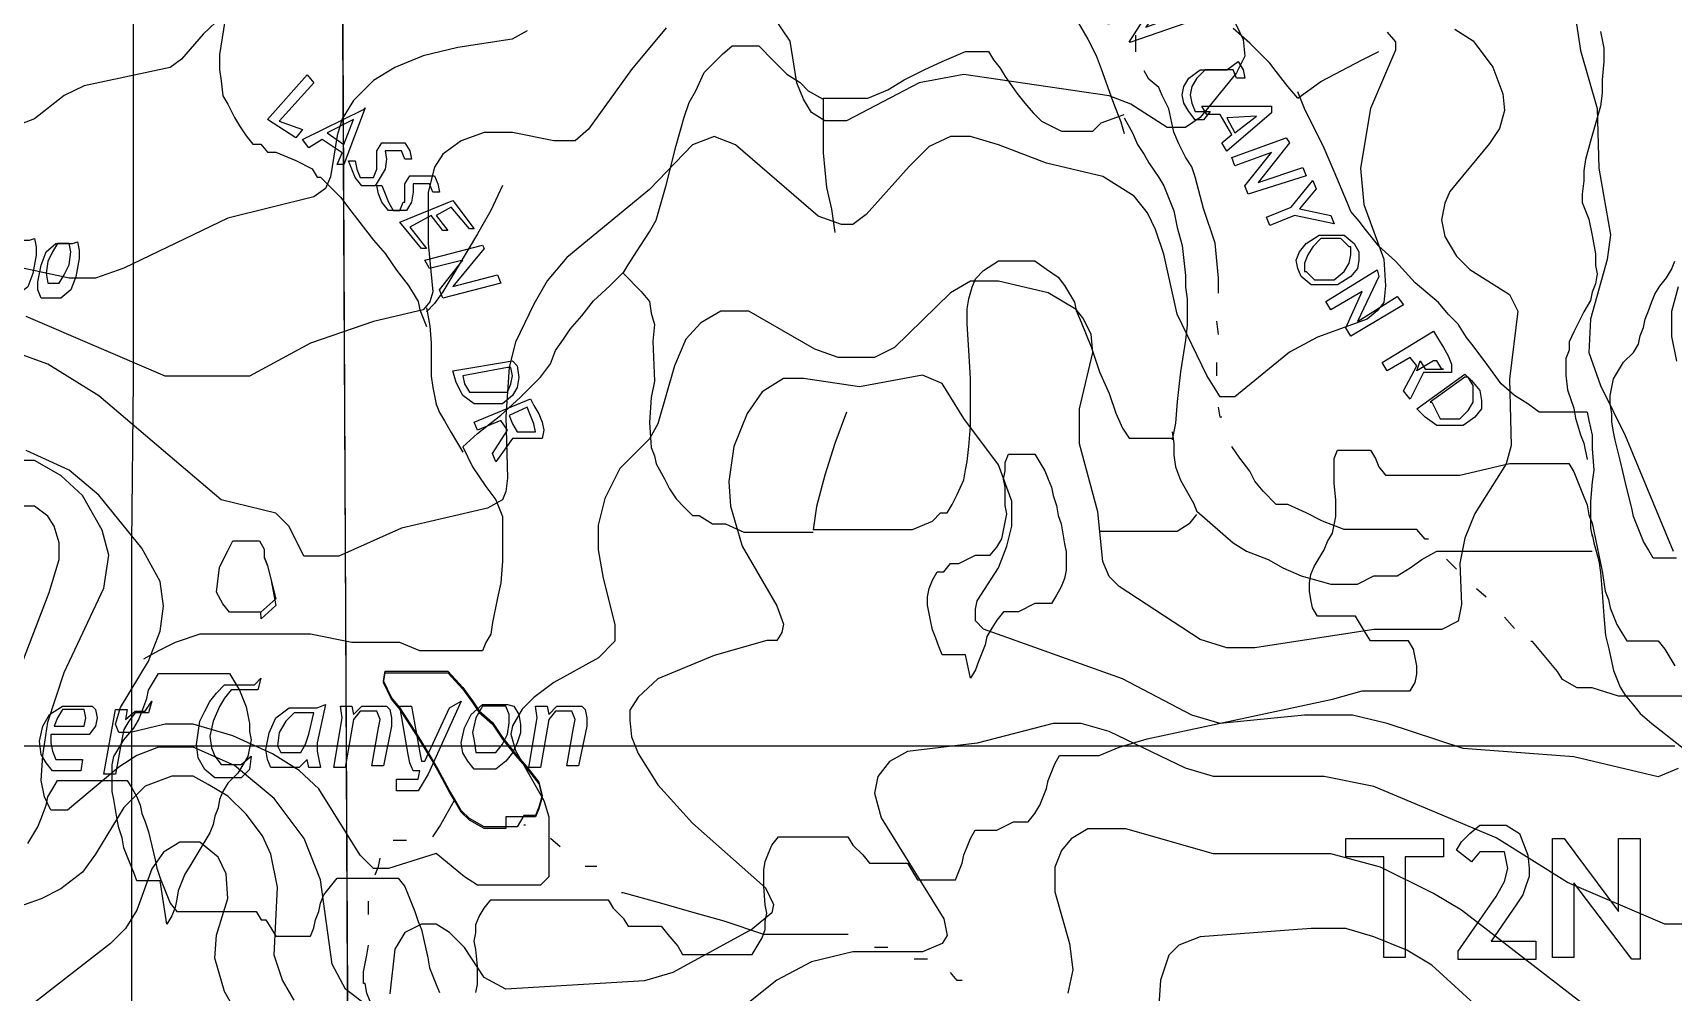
# Model space of a CAD drawing. Extents: x -0.82 to 6.83, y -0.63 to 7.9.
# Drawn here: x 0.778 to 1.301, y 5.651 to 5.957 of the extents above; entities that cross this region are included whole.
import ezdxf

# ---------------------------------------------------------------- set-up
doc = ezdxf.new("R2010")
doc.units = 0
for name, color, linetype in [('Elevations', 7, 'CONTINUOUS'), ('Grid', 7, 'CONTINUOUS'), ('Labels', 7, 'CONTINUOUS'), ('roads', 7, 'CONTINUOUS'), ('topo', 7, 'CONTINUOUS'), ('topo_grid', 7, 'CONTINUOUS'), ('water', 7, 'CONTINUOUS'), ('white', 7, 'CONTINUOUS')]:
    doc.layers.add(name, color=color, linetype=linetype)

msp = doc.modelspace()

# ---------------------------------------------------------------- linework, layer by layer
at = {"layer": 'Elevations', "color": 1}
for points in [[(0.778063, 5.891156), (0.77859, 5.88851), (0.77859, 5.885864), (0.777537, 5.880043), (0.775954, 5.87581), (0.772791, 5.873164), (0.769627, 5.873164), (0.767518, 5.873164), (0.766465, 5.873164), (0.76541, 5.87581), (0.76541, 5.878456), (0.766465, 5.883747), (0.768045, 5.887981), (0.771209, 5.890626), (0.774372, 5.890626), (0.776481, 5.890626)], [(0.791772, 5.890097), (0.792298, 5.887451), (0.792298, 5.884806), (0.791243, 5.878985), (0.789661, 5.874751), (0.786498, 5.872106), (0.783335, 5.872106), (0.781226, 5.872106), (0.78017, 5.872106), (0.779117, 5.874751), (0.779117, 5.877397), (0.78017, 5.882689), (0.781752, 5.886922), (0.784915, 5.889568), (0.788079, 5.889568), (0.790188, 5.889568)], [(0.782281, 5.876921), (0.783863, 5.876921), (0.785972, 5.876921), (0.787554, 5.879567), (0.789136, 5.882742), (0.789663, 5.886975), (0.789136, 5.889621), (0.787554, 5.889621), (0.785446, 5.889621), (0.783863, 5.886975), (0.782281, 5.8838), (0.781755, 5.880096)]]:
    msp.add_lwpolyline(points, close=True, dxfattribs=at)
at = {"layer": 'Grid', "color": 1}
msp.add_lwpolyline([(0.04834, 5.582731), (0.047285, 5.790984), (0.046758, 5.998709), (0.046231, 6.20646), (0.045704, 6.414713), (0.252915, 6.414713), (0.460654, 6.414713), (0.667866, 6.414713), (0.875078, 6.414713), (0.875604, 6.207518), (0.876131, 6.000825), (0.877187, 5.79363), (0.87824, 5.586938), (0.670501, 5.586938), (0.463289, 5.586938), (0.25555, 5.586938)], close=True, dxfattribs=at)
msp.add_lwpolyline([(1.712365, 5.571645), (1.503571, 5.575349), (1.295305, 5.578524), (1.086511, 5.582228), (0.878245, 5.585932), (0.877192, 5.792625), (0.876136, 5.99982), (0.87561, 6.206513), (0.875083, 6.413708), (1.082822, 6.411062), (1.290561, 6.408416), (1.4983, 6.40577), (1.706039, 6.403124)], dxfattribs=at)
at = {"layer": 'Labels', "color": 6}
for points in [[(1.133435, 5.974473), (1.126054, 5.964419), (1.139235, 5.969181), (1.139762, 5.969181), (1.13238, 5.958598), (1.145561, 5.96336), (1.14767, 5.960715), (1.127635, 5.953835), (1.127109, 5.953835), (1.133963, 5.964419), (1.120782, 5.959656), (1.120255, 5.959656), (1.131328, 5.975531)], [(1.161907, 5.947591), (1.163487, 5.944945), (1.164016, 5.9423), (1.161907, 5.9423), (1.161378, 5.9423), (1.160325, 5.944945), (1.15769, 5.944945), (1.154525, 5.944945), (1.151362, 5.944945), (1.148727, 5.9423), (1.147144, 5.939654), (1.146618, 5.937008), (1.147144, 5.934362), (1.148197, 5.931716), (1.150306, 5.931716), (1.152944, 5.931716), (1.150833, 5.92907), (1.148197, 5.92907), (1.146089, 5.931716), (1.144509, 5.934362), (1.143983, 5.937008), (1.144509, 5.939654), (1.146089, 5.9423), (1.14978, 5.944945), (1.153998, 5.944945), (1.158216, 5.944945)], [(0.86348, 5.925975), (0.861371, 5.923329), (0.852408, 5.92915), (0.865061, 5.943437), (0.86717, 5.940791), (0.856098, 5.928621)], [(0.883515, 5.932828), (0.876661, 5.914836), (0.874552, 5.914836), (0.876134, 5.91854), (0.869807, 5.922773), (0.865589, 5.920128), (0.86348, 5.922773), (0.882988, 5.932298)], [(1.172452, 5.93124), (1.158216, 5.919069), (1.156634, 5.921715), (1.159798, 5.924361), (1.156107, 5.930711), (1.151889, 5.930711), (1.150306, 5.933357), (1.172452, 5.933357)], [(0.871388, 5.924916), (0.876661, 5.921212), (0.879824, 5.92915)], [(1.158216, 5.929653), (1.160851, 5.92489), (1.167705, 5.930182)], [(0.896169, 5.921741), (0.897751, 5.919096), (0.898278, 5.91645), (0.896169, 5.91645), (0.896169, 5.91645), (0.895113, 5.919096), (0.893004, 5.919096), (0.890896, 5.919096), (0.890369, 5.919096), (0.889843, 5.919096), (0.889843, 5.919096), (0.890369, 5.91645), (0.889843, 5.913275), (0.88826, 5.910629), (0.886678, 5.907983), (0.88457, 5.907983), (0.882461, 5.907983), (0.880352, 5.910629), (0.879296, 5.913275), (0.878243, 5.915921), (0.880352, 5.915921), (0.880879, 5.913275), (0.881932, 5.910629), (0.88404, 5.910629), (0.886149, 5.910629), (0.887205, 5.913275), (0.887205, 5.915921), (0.887205, 5.919096), (0.888787, 5.921741), (0.890369, 5.921741), (0.892478, 5.921741), (0.894587, 5.921741)], [(1.178251, 5.921741), (1.168234, 5.909041), (1.182469, 5.913804), (1.183525, 5.911158), (1.16507, 5.905337), (1.164017, 5.907983), (1.172453, 5.918566), (1.160853, 5.914333), (1.1598, 5.916979), (1.177199, 5.923329)], [(0.905659, 5.911211), (0.906715, 5.908565), (0.907241, 5.905919), (0.905132, 5.905919), (0.905132, 5.905919), (0.904079, 5.908565), (0.901971, 5.908565), (0.899859, 5.908565), (0.899333, 5.908565), (0.898806, 5.908565), (0.898806, 5.908565), (0.898806, 5.905919), (0.89828, 5.902744), (0.8967, 5.900099), (0.894591, 5.900099), (0.892483, 5.900099), (0.890901, 5.900099), (0.888792, 5.902744), (0.887736, 5.90539), (0.88721, 5.908036), (0.888792, 5.908036), (0.889845, 5.90539), (0.890901, 5.902744), (0.892483, 5.900099), (0.894591, 5.900099), (0.895644, 5.902744), (0.896171, 5.902744), (0.896171, 5.90539), (0.896171, 5.908565), (0.897753, 5.911211), (0.899862, 5.911211), (0.901971, 5.911211), (0.904079, 5.911211)], [(1.191432, 5.898538), (1.192488, 5.895892), (1.179834, 5.898538), (1.171925, 5.895363), (1.170872, 5.898008), (1.17878, 5.901183), (1.185635, 5.90965), (1.186688, 5.907004), (1.181416, 5.900654)], [(0.911459, 5.9033), (0.918313, 5.894304), (0.916731, 5.894304), (0.910932, 5.901183), (0.906187, 5.898538), (0.909877, 5.893775), (0.908294, 5.893775), (0.904604, 5.898538), (0.89775, 5.894833), (0.903021, 5.887954), (0.901439, 5.887954), (0.894585, 5.896421)], [(1.198814, 5.889595), (1.200396, 5.886949), (1.200396, 5.884303), (1.199867, 5.881657), (1.197758, 5.879011), (1.193539, 5.876365), (1.189322, 5.876365), (1.185104, 5.876365), (1.18194, 5.879011), (1.180887, 5.881657), (1.180361, 5.884303), (1.181414, 5.886949), (1.183523, 5.889595), (1.187741, 5.89224), (1.191959, 5.89224), (1.195649, 5.89224)], [(1.183524, 5.880625), (1.186159, 5.877979), (1.189322, 5.877979), (1.192486, 5.877979), (1.195649, 5.880625), (1.197232, 5.883271), (1.197758, 5.885917), (1.197758, 5.888563), (1.197232, 5.888563), (1.194596, 5.891209), (1.191432, 5.891209), (1.188269, 5.891209), (1.185634, 5.888563), (1.184051, 5.885917), (1.182996, 5.883271), (1.182996, 5.880625)], [(0.921477, 5.888007), (0.911459, 5.875836), (0.925695, 5.87954), (0.926748, 5.876895), (0.908294, 5.872132), (0.907241, 5.874778), (0.914622, 5.884303), (0.904078, 5.881657), (0.902496, 5.884303), (0.920949, 5.889065)], [(1.206727, 5.879038), (1.199868, 5.86475), (1.212527, 5.872688), (1.214636, 5.870042), (1.197759, 5.859988), (1.196176, 5.862634), (1.201453, 5.874275), (1.19143, 5.868454), (1.189848, 5.8711), (1.206197, 5.881154)], [(1.227289, 5.856363), (1.228871, 5.853717), (1.229927, 5.851071), (1.229927, 5.848425), (1.228871, 5.848425), (1.226763, 5.848425), (1.224654, 5.848425), (1.222545, 5.848425), (1.220963, 5.848425), (1.216744, 5.839959), (1.214635, 5.842605), (1.218853, 5.850542), (1.216742, 5.853188), (1.209361, 5.848955), (1.207779, 5.8516), (1.224124, 5.861655), (1.225706, 5.859009)], [(0.932022, 5.850569), (0.932549, 5.846864), (0.932022, 5.843689), (0.93044, 5.841044), (0.927276, 5.838398), (0.922531, 5.838398), (0.918313, 5.838398), (0.914622, 5.841044), (0.912513, 5.845277), (0.911457, 5.848981), (0.930439, 5.852156)], [(0.919368, 5.842128), (0.923058, 5.842128), (0.926749, 5.842128), (0.928858, 5.842128), (0.929913, 5.844774), (0.93044, 5.84742), (0.929913, 5.850066), (0.928858, 5.850066), (0.914622, 5.84742), (0.915151, 5.844774), (0.91673, 5.842128)], [(1.219908, 5.852156), (1.22149, 5.84951), (1.223072, 5.84951), (1.224655, 5.84951), (1.226237, 5.84951), (1.22729, 5.84951), (1.22729, 5.84951), (1.226763, 5.84951), (1.225181, 5.852156), (1.224125, 5.852156), (1.218853, 5.848981)], [(1.236253, 5.845833), (1.238888, 5.842658), (1.239415, 5.839483), (1.239415, 5.836837), (1.237306, 5.834191), (1.233615, 5.831545), (1.229397, 5.831545), (1.225179, 5.831545), (1.221488, 5.834191), (1.218853, 5.836837), (1.234142, 5.847949)], [(1.226235, 5.833688), (1.229398, 5.833688), (1.232562, 5.833688), (1.235197, 5.836334), (1.236779, 5.83898), (1.236779, 5.841626), (1.236779, 5.844271), (1.235197, 5.846917), (1.234144, 5.846917), (1.223071, 5.83898), (1.223598, 5.83898)], [(0.937294, 5.837921), (0.938876, 5.835276), (0.939929, 5.83263), (0.940456, 5.829984), (0.939929, 5.827338), (0.93835, 5.827338), (0.936241, 5.827338), (0.93413, 5.827338), (0.932021, 5.827338), (0.930439, 5.827338), (0.925166, 5.81993), (0.924113, 5.822576), (0.928858, 5.829984), (0.926749, 5.833159), (0.919368, 5.829984), (0.918312, 5.83263), (0.93624, 5.840038)], [(0.929385, 5.834746), (0.930441, 5.832101), (0.932023, 5.829455), (0.933602, 5.829455), (0.935185, 5.829455), (0.936767, 5.829455), (0.937293, 5.829455), (0.93782, 5.829455), (0.937293, 5.832101), (0.936238, 5.834746), (0.935185, 5.837392)], [(0.850299, 5.750926), (0.849243, 5.747222), (0.847135, 5.747222), (0.844499, 5.747222), (0.842391, 5.747222), (0.840809, 5.747222), (0.8387, 5.744576), (0.837118, 5.741931), (0.835009, 5.737168), (0.833953, 5.732406), (0.83448, 5.728701), (0.835535, 5.726056), (0.837644, 5.72341), (0.840808, 5.72341), (0.843971, 5.72341), (0.847135, 5.726056), (0.846608, 5.721822), (0.843971, 5.719176), (0.839226, 5.719176), (0.835535, 5.719176), (0.832371, 5.721822), (0.830263, 5.725526), (0.829736, 5.72976), (0.830792, 5.737168), (0.832374, 5.740343), (0.833956, 5.743518), (0.836065, 5.746164), (0.8387, 5.74881), (0.841864, 5.74881), (0.845027, 5.74881), (0.848191, 5.74881)], [(0.8155, 5.743545), (0.814447, 5.73984), (0.811812, 5.73984), (0.81023, 5.73984), (0.808121, 5.737195), (0.806539, 5.734549), (0.806012, 5.731903), (0.803903, 5.720261), (0.800211, 5.720261), (0.803901, 5.740899), (0.807592, 5.740899), (0.807065, 5.737724), (0.810229, 5.74037), (0.813392, 5.74037)], [(0.914095, 5.743545), (0.90355, 5.720261), (0.90197, 5.717615), (0.900388, 5.71497), (0.897224, 5.71497), (0.893534, 5.71497), (0.893534, 5.718674), (0.896697, 5.718674), (0.898806, 5.718674), (0.900388, 5.718674), (0.900915, 5.72132), (0.899859, 5.72132), (0.898806, 5.72132), (0.89775, 5.723965), (0.897224, 5.726611), (0.894589, 5.741957), (0.898279, 5.741957), (0.900915, 5.72714), (0.901441, 5.724495), (0.902497, 5.724495), (0.910405, 5.741428)], [(0.797574, 5.740899), (0.798101, 5.738253), (0.797574, 5.735607), (0.795465, 5.732961), (0.792302, 5.732961), (0.788084, 5.732961), (0.785446, 5.732961), (0.783338, 5.732961), (0.783338, 5.730315), (0.783864, 5.72767), (0.784917, 5.725024), (0.786499, 5.725024), (0.788608, 5.725024), (0.791243, 5.725024), (0.793352, 5.725024), (0.792826, 5.72132), (0.79019, 5.72132), (0.787555, 5.72132), (0.783864, 5.72132), (0.781755, 5.723965), (0.780173, 5.726611), (0.779647, 5.730845), (0.7807, 5.735607), (0.782811, 5.739311), (0.787029, 5.741957), (0.791246, 5.741957), (0.79441, 5.741957), (0.796519, 5.741957)], [(0.784393, 5.735634), (0.787556, 5.735634), (0.790194, 5.735634), (0.792303, 5.735634), (0.793885, 5.735634), (0.794411, 5.738279), (0.793885, 5.740925), (0.79125, 5.740925), (0.788614, 5.740925), (0.787032, 5.740925), (0.78545, 5.738279)], [(0.870861, 5.742486), (0.868226, 5.730315), (0.868226, 5.72767), (0.868752, 5.725024), (0.869279, 5.722378), (0.865589, 5.722378), (0.865062, 5.725024), (0.862424, 5.722378), (0.858206, 5.722378), (0.855571, 5.722378), (0.853462, 5.722378), (0.852409, 5.725024), (0.851883, 5.728199), (0.852936, 5.73349), (0.855045, 5.738253), (0.859263, 5.741428), (0.861371, 5.741428), (0.864007, 5.741428), (0.868225, 5.741428)], [(0.856626, 5.727193), (0.859261, 5.727193), (0.86137, 5.727193), (0.862952, 5.727193), (0.864535, 5.729839), (0.86559, 5.733014), (0.867172, 5.739893), (0.866119, 5.739893), (0.863484, 5.739893), (0.860849, 5.739893), (0.858211, 5.737248), (0.856102, 5.733543), (0.855576, 5.72931)], [(0.891424, 5.740899), (0.891951, 5.738253), (0.891951, 5.735607), (0.889315, 5.722907), (0.885624, 5.722907), (0.887733, 5.735078), (0.888259, 5.737724), (0.887203, 5.74037), (0.884568, 5.74037), (0.881933, 5.74037), (0.879824, 5.737724), (0.877189, 5.722378), (0.873498, 5.722378), (0.876133, 5.738253), (0.876133, 5.738253), (0.875607, 5.741957), (0.879298, 5.741957), (0.879824, 5.739311), (0.879824, 5.739311), (0.88246, 5.741957), (0.886677, 5.741957), (0.888786, 5.741957), (0.890368, 5.741957)], [(0.930967, 5.741957), (0.932549, 5.739311), (0.933076, 5.736136), (0.933076, 5.73349), (0.932023, 5.730315), (0.93044, 5.72714), (0.928332, 5.724495), (0.925167, 5.721849), (0.921478, 5.721849), (0.918313, 5.721849), (0.916205, 5.724495), (0.914623, 5.72714), (0.914096, 5.730315), (0.915152, 5.735078), (0.91726, 5.739311), (0.92095, 5.742486), (0.925696, 5.742486), (0.928859, 5.742486)], [(0.91884, 5.727193), (0.920422, 5.727193), (0.922004, 5.727193), (0.925167, 5.727193), (0.927276, 5.729839), (0.928858, 5.733014), (0.929385, 5.736718), (0.929385, 5.739364), (0.928332, 5.74201), (0.926749, 5.74201), (0.925167, 5.74201), (0.923058, 5.74201), (0.92095, 5.74201), (0.918841, 5.738306), (0.917788, 5.733543), (0.918315, 5.730898)], [(0.953643, 5.740899), (0.95417, 5.738253), (0.95417, 5.735607), (0.951534, 5.722907), (0.947843, 5.722907), (0.949952, 5.735078), (0.950479, 5.737724), (0.949426, 5.74037), (0.94679, 5.74037), (0.944152, 5.74037), (0.942038, 5.737724), (0.939403, 5.722378), (0.935712, 5.722378), (0.938347, 5.738253), (0.938347, 5.738253), (0.937821, 5.741957), (0.941512, 5.741957), (0.942038, 5.739311), (0.942038, 5.739311), (0.944674, 5.741957), (0.948896, 5.741957), (0.951004, 5.741957), (0.952587, 5.741957)], [(1.254178, 5.694491), (1.254704, 5.690258), (1.254704, 5.687612), (1.253649, 5.684966), (1.252596, 5.681791), (1.250487, 5.678616), (1.242578, 5.666974), (1.256814, 5.666974), (1.256814, 5.661153), (1.232033, 5.661153), (1.232033, 5.663799), (1.24416, 5.681262), (1.246795, 5.686024), (1.247851, 5.690258), (1.247324, 5.692903), (1.246798, 5.695549), (1.245216, 5.695549), (1.242578, 5.695549), (1.238888, 5.695549), (1.236252, 5.692374), (1.231506, 5.696078), (1.233089, 5.698724), (1.235724, 5.70137), (1.238888, 5.704016), (1.242051, 5.704016), (1.247324, 5.704016), (1.251542, 5.70137)], [(1.215161, 5.693962), (1.215161, 5.661815), (1.208307, 5.661815), (1.208307, 5.693962), (1.196181, 5.693962), (1.196181, 5.699783), (1.227288, 5.699783), (1.227288, 5.693962)], [(1.29003, 5.699783), (1.29003, 5.661286), (1.287395, 5.661286), (1.268942, 5.685627), (1.268942, 5.661815), (1.262086, 5.661815), (1.262086, 5.699783), (1.265777, 5.699783), (1.283176, 5.676499), (1.283176, 5.699783)]]:
    msp.add_lwpolyline(points, close=True, dxfattribs=at)
at = {"layer": 'roads', "color": 7}
for points in [[(1.052238, 5.991856), (1.058038, 5.98921), (1.078073, 5.983919), (1.088618, 5.981273), (1.093363, 5.978627), (1.095998, 5.975981), (1.099163, 5.973335), (1.102325, 5.970689), (1.104961, 5.968044), (1.108125, 5.964339), (1.110233, 5.961164), (1.113924, 5.954814), (1.11656, 5.949523), (1.118142, 5.945289), (1.121832, 5.935235), (1.123414, 5.931002), (1.124467, 5.928356), (1.125523, 5.924652)], [(0.839227, 5.963122), (0.837118, 5.949893), (0.837118, 5.945131), (0.837645, 5.941426), (0.838171, 5.936664), (0.839753, 5.934018), (0.841862, 5.929785), (0.843444, 5.927139), (0.845553, 5.923964), (0.847662, 5.921318), (0.8503, 5.921318), (0.852408, 5.918672), (0.855046, 5.918672), (0.861373, 5.916026), (0.866645, 5.913381), (0.868227, 5.910735), (0.86928, 5.910735), (0.871918, 5.908089), (0.875608, 5.904385), (0.879299, 5.899622), (0.886153, 5.890626), (0.889844, 5.886393), (0.893535, 5.881101), (0.897225, 5.876339), (0.898807, 5.873693), (0.90039, 5.871047), (0.900916, 5.868401), (0.901969, 5.865756), (0.903025, 5.86311)], [(1.180889, 5.935976), (1.177725, 5.93968), (1.174035, 5.944443), (1.171926, 5.947089), (1.168762, 5.950264), (1.165599, 5.953439), (1.160326, 5.958201)], [(0.965768, 5.880096), (0.96735, 5.882742), (0.969986, 5.886975), (0.974204, 5.893325), (0.976312, 5.897029), (0.979475, 5.908142), (0.982639, 5.920842), (0.985274, 5.929838), (0.986857, 5.9346), (0.988965, 5.938304), (0.991601, 5.944125), (0.997401, 5.949946), (1.000564, 5.952592), (1.003199, 5.952592), (1.006363, 5.952592), (1.008998, 5.952592), (1.013743, 5.947829), (1.017961, 5.943596), (1.022179, 5.94095), (1.024814, 5.938304), (1.02956, 5.935659)], [(1.277379, 5.957169), (1.278432, 5.951878), (1.278432, 5.947644), (1.277905, 5.941823), (1.277905, 5.93759), (1.277379, 5.933357), (1.274216, 5.922244), (1.272634, 5.916423), (1.272107, 5.912719), (1.272107, 5.909544), (1.271581, 5.905311), (1.271581, 5.902665), (1.273689, 5.897373), (1.274742, 5.892082), (1.275798, 5.886261), (1.275798, 5.882557), (1.276325, 5.879911), (1.275798, 5.876736), (1.274742, 5.87409), (1.274216, 5.871444), (1.272107, 5.86774), (1.268944, 5.86139), (1.267362, 5.858215), (1.267362, 5.855569), (1.266309, 5.852923), (1.266309, 5.850278), (1.266309, 5.847632), (1.266835, 5.842869), (1.268944, 5.837048), (1.269471, 5.833873), (1.271053, 5.828582), (1.272106, 5.825936), (1.273162, 5.820644)], [(1.029566, 5.935976), (1.036947, 5.935976), (1.043801, 5.935976), (1.050129, 5.938622), (1.055401, 5.941797), (1.061728, 5.944972), (1.067528, 5.947618), (1.074909, 5.950793), (1.077018, 5.950793), (1.079126, 5.950793), (1.08229, 5.950793), (1.083872, 5.948147), (1.08598, 5.945501), (1.087563, 5.942855), (1.091254, 5.937564), (1.093889, 5.934389), (1.096524, 5.931214), (1.09916, 5.928568), (1.105487, 5.925393), (1.108122, 5.925393), (1.111813, 5.925393), (1.115504, 5.925393), (1.118139, 5.928039), (1.125525, 5.930684)], [(1.180889, 5.935976), (1.18827, 5.941268), (1.201451, 5.948147), (1.206724, 5.950793)], [(1.273159, 5.835805), (1.268941, 5.835805), (1.264723, 5.835805), (1.261032, 5.835805), (1.257869, 5.835805), (1.254178, 5.838451), (1.24996, 5.841096), (1.245742, 5.844801), (1.241524, 5.850621), (1.236779, 5.856971), (1.23467, 5.859617), (1.232035, 5.863851), (1.228871, 5.867026), (1.225708, 5.87073), (1.218326, 5.87708), (1.211999, 5.883959), (1.206727, 5.888721), (1.202509, 5.894013), (1.2004, 5.896659), (1.197765, 5.899834), (1.196709, 5.90248), (1.192491, 5.912534), (1.189328, 5.919942), (1.183001, 5.932642), (1.181948, 5.935288), (1.180893, 5.937934)], [(1.029566, 5.935976), (1.029566, 5.927509), (1.029566, 5.918514), (1.030619, 5.907401), (1.032201, 5.900522), (1.033257, 5.893114)], [(1.125527, 5.929653), (1.128162, 5.92489), (1.129744, 5.921186), (1.131853, 5.918011), (1.133435, 5.915365), (1.136599, 5.910603), (1.138181, 5.907957), (1.139234, 5.905311), (1.141343, 5.900019), (1.142399, 5.894728), (1.143981, 5.888907), (1.144508, 5.884144), (1.145034, 5.879382), (1.145034, 5.875678), (1.145561, 5.871973), (1.145561, 5.869328), (1.145561, 5.863507), (1.145034, 5.858744), (1.143452, 5.84869), (1.142925, 5.843928), (1.142399, 5.839165), (1.141872, 5.832286), (1.141343, 5.82964), (1.140817, 5.826994)], [(0.927278, 5.908036), (0.923587, 5.900099), (0.919369, 5.89269), (0.913042, 5.882107), (0.908297, 5.874169), (0.905662, 5.870465), (0.903027, 5.867819)], [(0.914624, 5.824719), (0.919369, 5.828952), (0.92675, 5.834773), (0.933077, 5.840594), (0.939404, 5.846944), (0.942568, 5.851177), (0.94415, 5.85541), (0.946786, 5.859115), (0.948894, 5.86229), (0.952584, 5.866523), (0.956275, 5.871285), (0.961548, 5.876048), (0.965766, 5.880281)], [(0.965768, 5.880096), (0.971568, 5.874275), (0.974203, 5.8711), (0.97473, 5.867396), (0.975783, 5.863692), (0.975256, 5.8584), (0.975783, 5.8457), (0.97473, 5.840409), (0.974203, 5.832471), (0.97473, 5.824534), (0.975783, 5.821888), (0.976312, 5.819242), (0.978947, 5.814479), (0.980527, 5.811304), (0.982636, 5.808129), (0.985273, 5.805484), (0.987909, 5.802838), (0.990017, 5.802838), (0.994235, 5.800192), (0.998453, 5.800192), (1.004252, 5.797546), (1.017434, 5.797546), (1.022179, 5.797546), (1.026397, 5.797546)], [(1.026402, 5.798366), (1.033257, 5.798366), (1.044329, 5.798366), (1.058037, 5.798366), (1.064364, 5.801012), (1.066999, 5.803658), (1.069108, 5.803658), (1.07069, 5.806304), (1.072272, 5.809479), (1.074381, 5.814241), (1.074908, 5.817416), (1.075434, 5.820062), (1.075961, 5.824825), (1.076487, 5.831175), (1.076487, 5.838054), (1.076487, 5.84652), (1.075961, 5.855516), (1.075434, 5.863983), (1.075434, 5.868745), (1.075961, 5.87192), (1.077016, 5.875625), (1.078069, 5.87827), (1.080705, 5.880916), (1.08545, 5.884091), (1.088614, 5.884091), (1.092305, 5.884091), (1.09705, 5.884091), (1.10074, 5.881445), (1.104431, 5.8788), (1.106539, 5.876154), (1.108122, 5.873508), (1.109704, 5.870862), (1.11023, 5.868216), (1.111813, 5.864512), (1.114976, 5.856575), (1.117611, 5.848637), (1.120775, 5.841758), (1.122889, 5.835408), (1.124997, 5.830645), (1.127106, 5.82747), (1.128688, 5.82747), (1.130797, 5.82747), (1.132906, 5.82747), (1.135015, 5.82747), (1.140815, 5.82747)], [(0.903024, 5.86901), (0.90408, 5.863189), (0.904606, 5.857898), (0.904606, 5.852077), (0.904606, 5.847314), (0.905133, 5.84361), (0.905659, 5.840964), (0.906186, 5.838318), (0.907241, 5.835673), (0.908824, 5.833027), (0.910932, 5.829323), (0.914623, 5.822973)], [(1.036948, 5.835805), (1.033257, 5.825751), (1.030094, 5.815696), (1.027456, 5.805642), (1.026403, 5.798234)], [(1.273159, 5.835805), (1.273686, 5.833159), (1.274739, 5.828396), (1.274739, 5.824163), (1.275265, 5.817284), (1.274739, 5.81358), (1.274212, 5.80723), (1.274212, 5.804055), (1.274212, 5.801409), (1.274212, 5.798763), (1.274212, 5.798763), (1.274739, 5.796117)], [(1.140817, 5.829481), (1.141343, 5.825777), (1.141343, 5.822073), (1.14187, 5.818369), (1.143452, 5.814135), (1.14767, 5.806727), (1.148726, 5.804081)], [(0.914624, 5.824719), (0.917787, 5.818369), (0.922005, 5.812019), (0.925169, 5.807785), (0.926222, 5.80514), (0.927278, 5.802494), (0.927278, 5.79826), (0.927278, 5.794027), (0.927278, 5.788206), (0.926751, 5.781327), (0.925696, 5.776565), (0.924113, 5.768627), (0.923587, 5.764923), (0.922005, 5.762277), (0.920949, 5.759631), (0.919367, 5.759631), (0.917258, 5.759631), (0.915149, 5.759631), (0.910405, 5.759631), (0.900914, 5.759631), (0.894587, 5.762277), (0.88826, 5.762277), (0.879297, 5.762277), (0.866115, 5.764923), (0.854516, 5.764923), (0.845028, 5.764923), (0.837119, 5.764923), (0.830792, 5.764923), (0.822883, 5.762277), (0.817607, 5.759631), (0.812861, 5.756985)], [(1.117618, 5.797837), (1.124999, 5.797837), (1.132908, 5.797837), (1.136599, 5.797837), (1.14029, 5.797837), (1.142399, 5.797837), (1.146617, 5.800483), (1.148725, 5.803129)], [(1.148726, 5.804161), (1.160326, 5.794106), (1.164544, 5.791461), (1.171398, 5.788815), (1.176143, 5.786169), (1.181943, 5.783523), (1.191433, 5.780877), (1.196178, 5.780877), (1.199869, 5.780877), (1.205142, 5.783523), (1.208832, 5.783523), (1.212523, 5.783523), (1.216741, 5.786169), (1.220432, 5.788815), (1.225177, 5.791461), (1.228868, 5.791461), (1.232558, 5.791461), (1.235722, 5.791461), (1.242053, 5.791461), (1.249962, 5.791461), (1.256816, 5.791461), (1.260507, 5.791461), (1.268943, 5.791461), (1.274742, 5.791461)], [(1.274741, 5.796779), (1.275268, 5.794133), (1.27685, 5.788312), (1.277376, 5.784608), (1.277903, 5.778258), (1.278429, 5.77085), (1.278956, 5.7645), (1.280012, 5.760266), (1.281594, 5.753387), (1.282647, 5.750741), (1.283703, 5.748095), (1.285285, 5.74545), (1.287923, 5.742275), (1.290031, 5.739629), (1.293721, 5.736454), (1.303212, 5.729045), (1.305848, 5.7264), (1.310066, 5.722695), (1.313757, 5.718991), (1.316392, 5.716345)]]:
    msp.add_lwpolyline(points, dxfattribs=at)
at = {"layer": 'topo', "color": 2}
for points in [[(1.151894, 5.978971), (1.163493, 5.954629), (1.16402, 5.949338), (1.161384, 5.944046), (1.149786, 5.929758), (1.14504, 5.926583), (1.139241, 5.926583), (1.12764, 5.933992), (1.120786, 5.936638), (1.074389, 5.943517), (1.060153, 5.940871), (1.036951, 5.9287), (1.030096, 5.9287), (1.025878, 5.931346), (1.023243, 5.935579), (1.021135, 5.940871), (1.019026, 5.9541), (1.013753, 5.962038)], [(1.320086, 5.979712), (1.30005, 5.975478), (1.284761, 5.975478), (1.277907, 5.975478), (1.273689, 5.972833), (1.27158, 5.970187), (1.269472, 5.96172), (1.271054, 5.951137), (1.276326, 5.932616), (1.276852, 5.913566), (1.280544, 5.892399), (1.279491, 5.884462), (1.274217, 5.865412), (1.273691, 5.854828), (1.277382, 5.844245), (1.28529, 5.82837), (1.300581, 5.791461)], [(0.843975, 5.967964), (0.831848, 5.956323), (0.824994, 5.948385), (0.821303, 5.945739), (0.793887, 5.939918), (0.78756, 5.936743), (0.778069, 5.929335), (0.771215, 5.926689)], [(0.935181, 5.957407), (0.930436, 5.954761), (0.913037, 5.952116), (0.901965, 5.94947), (0.893002, 5.945766), (0.886148, 5.941532), (0.879821, 5.935182), (0.87613, 5.929361), (0.874548, 5.92407), (0.872439, 5.910841), (0.870857, 5.907136), (0.867167, 5.904491), (0.839746, 5.897611), (0.806529, 5.881736), (0.797566, 5.878561), (0.78913, 5.878561), (0.764349, 5.883853)], [(1.230976, 5.957989), (1.23678, 5.954285), (1.243107, 5.945819), (1.24627, 5.937352), (1.246797, 5.93206), (1.245215, 5.926239), (1.242052, 5.921477), (1.229394, 5.906131), (1.227811, 5.902427), (1.226756, 5.897135), (1.227811, 5.891844), (1.231502, 5.885494), (1.235724, 5.88126), (1.248379, 5.873323), (1.251014, 5.868031), (1.248379, 5.846335), (1.248905, 5.825169), (1.247323, 5.819348), (1.237306, 5.803473), (1.234142, 5.795535), (1.232557, 5.787598), (1.233089, 5.774369), (1.232036, 5.769077), (1.226759, 5.766431), (1.205142, 5.766431), (1.16718, 5.76061), (1.158216, 5.76061), (1.14978, 5.763256), (1.123945, 5.780189), (1.120782, 5.783364), (1.118673, 5.788127), (1.117091, 5.804002), (1.111291, 5.825698), (1.111291, 5.83681), (1.115509, 5.854802), (1.114982, 5.860623), (1.112347, 5.865914), (1.110238, 5.86856), (1.101275, 5.873852), (1.085458, 5.877556), (1.076495, 5.877556), (1.070168, 5.873852), (1.052242, 5.856389), (1.045911, 5.853214), (1.040111, 5.853214), (1.034309, 5.853214), (1.026928, 5.85586), (1.005838, 5.868031), (1.00162, 5.868031), (0.996875, 5.868031), (0.990548, 5.864327), (0.985803, 5.859035), (0.982112, 5.850569), (0.976839, 5.832048), (0.974204, 5.827285), (0.964714, 5.81776), (0.959968, 5.808235), (0.957859, 5.799769), (0.957859, 5.791831), (0.959441, 5.782835), (0.963132, 5.768019), (0.963132, 5.762727), (0.95786, 5.757435), (0.943624, 5.749498), (0.937297, 5.744735), (0.933606, 5.741031), (0.930443, 5.735739), (0.929917, 5.733094), (0.931499, 5.727802), (0.940463, 5.711927), (0.942045, 5.706635), (0.942045, 5.687585), (0.93941, 5.684939), (0.937301, 5.684939), (0.919375, 5.684939), (0.915157, 5.687585), (0.906194, 5.694994), (0.890904, 5.690231), (0.886158, 5.690231), (0.88194, 5.694464), (0.868759, 5.715631), (0.862428, 5.721452), (0.853992, 5.726744), (0.841338, 5.732564), (0.828684, 5.736269), (0.819716, 5.736269), (0.808644, 5.733623), (0.804953, 5.733623), (0.8039, 5.736269), (0.805482, 5.74156), (0.814445, 5.756377), (0.818135, 5.765902), (0.819191, 5.773839), (0.818135, 5.781777), (0.812336, 5.79236), (0.798627, 5.809294), (0.789137, 5.817231), (0.775428, 5.823581)], [(0.979477, 5.958333), (0.968405, 5.945104), (0.954697, 5.926054), (0.950479, 5.92235), (0.943625, 5.92235), (0.930443, 5.924996), (0.92148, 5.924996), (0.914099, 5.92235), (0.908299, 5.918117), (0.905664, 5.913883), (0.903555, 5.905946), (0.903555, 5.889542), (0.905137, 5.874196), (0.904082, 5.871021), (0.901973, 5.868375), (0.886156, 5.864671), (0.86612, 5.857792), (0.846608, 5.847208), (0.840281, 5.847208), (0.819718, 5.847208), (0.77543, 5.866258)], [(1.20936, 5.957037), (1.211995, 5.953862), (1.211995, 5.951216), (1.204086, 5.932695), (1.200923, 5.913645), (1.201976, 5.902004), (1.208303, 5.884541), (1.20883, 5.876074), (1.208303, 5.870783), (1.206195, 5.868137), (1.203032, 5.865491), (1.187214, 5.85967), (1.178251, 5.854908), (1.160852, 5.84062), (1.158216, 5.84062), (1.156108, 5.84062), (1.15189, 5.847499), (1.1424, 5.867079), (1.138182, 5.886129), (1.135544, 5.894066), (1.132909, 5.899358), (1.128691, 5.904649), (1.118673, 5.910999), (1.100746, 5.915233), (1.085456, 5.921054), (1.076494, 5.923699), (1.070166, 5.923699), (1.063313, 5.920524), (1.056985, 5.914174), (1.043277, 5.898829), (1.039054, 5.895654), (1.035364, 5.895654), (1.027982, 5.898299), (1.00162, 5.921054), (0.994766, 5.923699), (0.987911, 5.921054), (0.974204, 5.906766), (0.947841, 5.88507), (0.941515, 5.877662), (0.937297, 5.870254), (0.931496, 5.858083), (0.929388, 5.850145), (0.928335, 5.83427), (0.928861, 5.814691), (0.928335, 5.810458), (0.927279, 5.807812), (0.922534, 5.805166), (0.895117, 5.798816), (0.875082, 5.78982), (0.86401, 5.78982), (0.859265, 5.799345), (0.855047, 5.803579), (0.837643, 5.807812), (0.798627, 5.841017), (0.782282, 5.851071), (0.769101, 5.855834)], [(1.302159, 5.87581), (1.30005, 5.867872), (1.30005, 5.859935), (1.301633, 5.851997)], [(1.302162, 5.72214), (1.295835, 5.719494), (1.268946, 5.725844), (1.23362, 5.72849), (1.209363, 5.736427), (1.19829, 5.739073), (1.183, 5.739073), (1.156111, 5.736427), (1.147148, 5.739073), (1.125003, 5.750715), (1.080715, 5.76659), (1.078079, 5.769236), (1.078079, 5.77294), (1.078606, 5.775586), (1.08546, 5.786169), (1.088095, 5.793048), (1.089677, 5.799398), (1.089677, 5.807336), (1.085459, 5.818977), (1.074387, 5.833794), (1.067533, 5.844906), (1.061205, 5.847552), (1.04117, 5.843848), (1.023239, 5.846494), (1.016912, 5.846494), (1.010057, 5.842261), (1.005312, 5.835381), (1.001094, 5.824798), (0.999512, 5.813686), (1.000038, 5.805748), (1.003729, 5.793048), (1.014801, 5.773998), (1.01691, 5.768177), (1.016383, 5.765531), (1.014801, 5.762886), (1.011637, 5.762886), (0.994765, 5.758123), (0.976839, 5.750715), (0.970512, 5.744894), (0.967877, 5.740661), (0.967877, 5.737486), (0.968403, 5.732194), (0.970512, 5.726902), (0.976839, 5.716848), (0.987911, 5.704677), (1.01111, 5.68404), (1.013745, 5.678748), (1.013219, 5.676102), (1.006892, 5.670811), (0.981584, 5.657052), (0.972621, 5.654406), (0.928333, 5.651761), (0.921479, 5.655465), (0.915152, 5.66499), (0.910406, 5.669752), (0.906188, 5.672398), (0.901445, 5.672398), (0.896173, 5.669752), (0.893009, 5.664461), (0.891427, 5.650173)], [(0.884046, 5.646469), (0.877192, 5.651761), (0.872974, 5.659698), (0.869283, 5.68658), (0.864011, 5.699809), (0.854516, 5.712509), (0.841862, 5.723092), (0.828681, 5.728913), (0.817609, 5.728913), (0.810755, 5.726267), (0.804955, 5.722563), (0.78861, 5.708805), (0.786501, 5.708805), (0.783338, 5.708805), (0.78123, 5.713038), (0.780174, 5.71833), (0.7807, 5.726267), (0.782283, 5.736851), (0.787556, 5.752726), (0.800209, 5.779607), (0.801791, 5.790191), (0.799682, 5.798128), (0.793355, 5.809241), (0.786501, 5.815591), (0.778065, 5.820353), (0.771211, 5.820353)], [(0.762246, 5.724971), (0.782808, 5.778231), (0.785972, 5.788815), (0.785972, 5.794106), (0.78439, 5.799398), (0.782281, 5.802573), (0.778063, 5.805748), (0.773318, 5.805748)], [(1.321667, 5.672478), (1.297941, 5.672478), (1.266833, 5.685707), (1.244162, 5.699994), (1.205141, 5.716398), (1.189324, 5.719573), (1.162962, 5.719573), (1.153999, 5.719573), (1.145035, 5.722219), (1.120782, 5.733861), (1.111819, 5.736507), (1.102856, 5.736507), (1.078603, 5.730157), (1.056458, 5.727511), (1.050659, 5.724336), (1.046963, 5.719573), (1.04591, 5.714282), (1.048019, 5.706344), (1.068059, 5.674171), (1.069112, 5.668879), (1.06753, 5.666233), (1.061202, 5.663588), (1.039054, 5.663588), (1.025873, 5.660413), (1.0148, 5.654592), (0.998983, 5.641892)], [(0.860845, 5.648242), (0.857154, 5.654592), (0.854513, 5.662529), (0.855566, 5.684225), (0.853457, 5.694808), (0.850822, 5.700629), (0.845549, 5.707508), (0.83975, 5.713329), (0.833423, 5.717033), (0.828678, 5.719679), (0.821823, 5.719679), (0.813387, 5.716504), (0.806533, 5.709625), (0.79757, 5.694808), (0.793352, 5.688988), (0.786498, 5.683696), (0.780171, 5.680521), (0.771208, 5.677346)], [(1.297944, 5.62681), (1.233092, 5.676896), (1.22413, 5.682188), (1.207252, 5.690654), (1.191436, 5.694888), (1.154002, 5.694888), (1.126058, 5.702825), (1.118676, 5.702825), (1.11393, 5.702825), (1.108659, 5.69965), (1.105495, 5.695946), (1.103386, 5.690654), (1.103386, 5.682717), (1.108131, 5.666313), (1.109187, 5.657846), (1.107604, 5.650438)], [(0.846085, 5.637738), (0.838702, 5.650967), (0.83554, 5.66155), (0.836066, 5.668959), (0.839757, 5.6806), (0.839231, 5.688538), (0.836593, 5.693829), (0.830794, 5.698592), (0.824467, 5.698592), (0.819194, 5.695417), (0.815503, 5.690125), (0.810758, 5.676896), (0.807068, 5.671075), (0.802322, 5.666313), (0.776487, 5.646204)], [(1.246798, 5.638214), (1.223595, 5.659381), (1.215686, 5.664143), (1.205141, 5.668376), (1.196178, 5.671022), (1.185106, 5.671022), (1.149781, 5.668376), (1.142926, 5.665731), (1.139763, 5.662556), (1.137128, 5.654618), (1.136072, 5.638743)]]:
    msp.add_lwpolyline(points, dxfattribs=at)
at = {"layer": 'topo_grid', "color": 7}
for points in [[(0.80916, 5.640198), (0.80916, 5.691342), (0.80916, 5.743015), (0.80916, 5.794159), (0.809687, 5.845833), (0.809687, 5.897479), (0.809687, 5.948623), (0.809687, 6.000296), (0.809687, 6.05144), (0.809687, 6.103113), (0.810213, 6.154786), (0.810213, 6.20593), (0.810213, 6.257604), (0.810213, 6.308748), (0.810213, 6.360421), (0.810213, 6.411565)], [(0.742739, 5.72931), (0.780174, 5.72931), (0.817081, 5.72931), (0.854515, 5.72931), (0.891427, 5.72931), (0.928861, 5.72931), (0.965768, 5.72931), (1.003203, 5.72931), (1.040637, 5.72931), (1.077549, 5.72931), (1.114983, 5.72931), (1.15189, 5.72931), (1.189325, 5.72931), (1.226232, 5.72931), (1.263671, 5.72931), (1.301105, 5.72931)]]:
    msp.add_lwpolyline(points, dxfattribs=at)
at = {"layer": 'water', "color": 4}
for points in [[(1.129218, 5.95074), (1.129218, 5.953386), (1.129218, 5.956031)], [(1.155581, 5.873773), (1.155581, 5.878535), (1.154525, 5.889648), (1.150834, 5.90076), (1.148199, 5.910814), (1.147146, 5.913989), (1.145037, 5.917164), (1.142929, 5.921398), (1.141346, 5.925102), (1.139764, 5.93251), (1.137655, 5.936743), (1.136602, 5.939389), (1.133438, 5.942035), (1.131856, 5.944681)], [(1.155581, 5.86057), (1.155054, 5.864803)], [(1.155053, 5.847394), (1.155053, 5.851627)], [(1.156635, 5.834217), (1.156109, 5.834217), (1.155582, 5.837392)], [(1.222542, 5.795218), (1.221489, 5.795218), (1.218854, 5.798393), (1.214634, 5.798393), (1.207252, 5.798393), (1.199871, 5.798393), (1.195653, 5.798393), (1.188799, 5.801039), (1.183526, 5.803684), (1.177727, 5.80633), (1.174036, 5.80633), (1.169818, 5.810564), (1.167183, 5.813739), (1.1656, 5.816914), (1.162437, 5.821147), (1.159801, 5.824851)], [(1.231506, 5.785719), (1.228342, 5.788894)], [(1.240996, 5.77675), (1.237833, 5.779396)], [(1.24996, 5.766722), (1.246796, 5.770426)], [(1.322194, 5.736692), (1.319559, 5.739338), (1.308487, 5.742513), (1.303214, 5.745159), (1.295833, 5.745159), (1.28845, 5.745159), (1.283178, 5.745159), (1.274742, 5.747804), (1.269997, 5.747804), (1.265252, 5.75045), (1.26367, 5.753096), (1.255761, 5.762621), (1.255234, 5.762621)], [(0.905133, 5.700312), (0.907242, 5.703487), (0.911988, 5.711953)], [(0.93466, 5.703989), (0.934133, 5.703989)], [(0.892479, 5.699253), (0.896697, 5.699253)], [(0.945732, 5.697137), (0.942569, 5.699783)], [(0.886679, 5.688167), (0.887735, 5.690813), (0.888261, 5.693459)], [(0.957332, 5.690813), (0.955223, 5.690813), (0.953641, 5.690813)], [(1.037475, 5.669197), (1.036948, 5.669197), (1.03273, 5.669197), (1.027985, 5.669197), (1.024294, 5.669197), (1.021659, 5.669197), (1.019024, 5.669197), (1.014278, 5.669197), (1.010588, 5.669197), (0.997933, 5.67343), (0.988443, 5.676076), (0.977371, 5.679251), (0.965771, 5.682426), (0.965245, 5.682426)], [(0.88457, 5.67552), (0.88457, 5.679754), (0.88457, 5.679754)], [(0.910933, 5.600114), (0.910406, 5.600114), (0.908824, 5.603818), (0.907771, 5.609639), (0.905662, 5.614931), (0.901971, 5.621281), (0.89459, 5.62816), (0.88879, 5.638743), (0.885099, 5.647739), (0.884046, 5.650385), (0.88352, 5.65356), (0.882993, 5.65356), (0.882993, 5.657264), (0.884046, 5.662556), (0.884573, 5.665731)], [(1.050129, 5.664963), (1.047494, 5.664963), (1.045911, 5.664963)], [(1.062783, 5.661286), (1.058565, 5.661286)], [(1.073856, 5.654433), (1.072274, 5.654433), (1.070165, 5.657079)]]:
    msp.add_lwpolyline(points, dxfattribs=at)
for points in [[(0.850299, 5.772014), (0.840281, 5.772014), (0.838172, 5.77466), (0.836063, 5.778364), (0.837117, 5.786301), (0.839754, 5.791593), (0.841337, 5.794768), (0.846082, 5.794768), (0.849773, 5.794768), (0.851355, 5.792122), (0.851355, 5.789476), (0.852411, 5.78683), (0.853464, 5.782597), (0.855046, 5.77413), (0.850301, 5.769897)], [(0.928333, 5.702931), (0.925696, 5.702931), (0.921478, 5.702931), (0.916733, 5.705577), (0.914098, 5.708223), (0.911989, 5.711927), (0.910407, 5.714573), (0.906717, 5.721452), (0.904608, 5.725156), (0.90039, 5.732035), (0.89459, 5.741031), (0.891955, 5.744206), (0.88932, 5.749498), (0.889846, 5.752673), (0.895118, 5.752673), (0.900391, 5.752673), (0.90619, 5.752673), (0.909881, 5.752673), (0.914626, 5.747381), (0.91779, 5.743148), (0.919899, 5.739973), (0.924117, 5.736269), (0.92728, 5.731506), (0.931498, 5.726214), (0.935189, 5.721981), (0.938879, 5.717219), (0.939934, 5.712985), (0.938879, 5.709281), (0.937826, 5.706635), (0.934135, 5.706635), (0.932026, 5.706635), (0.929391, 5.706635), (0.928332, 5.706635)]]:
    msp.add_lwpolyline(points, close=True, dxfattribs=at)
at = {"layer": 'white', "color": 7}
for points in [[(1.301617, 5.789238), (1.298981, 5.789238), (1.296346, 5.789238), (1.294237, 5.789238), (1.292655, 5.791884), (1.291073, 5.79453), (1.29002, 5.797176), (1.288967, 5.799821), (1.287911, 5.802467), (1.287385, 5.805113), (1.285803, 5.811463), (1.283694, 5.820459), (1.282112, 5.826809), (1.281585, 5.829455), (1.281056, 5.83263), (1.281056, 5.835276), (1.280529, 5.838451), (1.280529, 5.841096), (1.281056, 5.843742), (1.281585, 5.846388), (1.283167, 5.849034), (1.284749, 5.85168), (1.287914, 5.854855), (1.289493, 5.857501), (1.29002, 5.860146), (1.291075, 5.862792), (1.291602, 5.865438), (1.292655, 5.868084), (1.293711, 5.87073), (1.294764, 5.873376), (1.296346, 5.876021), (1.298455, 5.878667), (1.300037, 5.881313), (1.30109, 5.883959)], [(0.918839, 5.650596), (0.919365, 5.653242), (0.919365, 5.655888), (0.919365, 5.659063), (0.918839, 5.664355), (0.918312, 5.667001), (0.918839, 5.669646), (0.918839, 5.672292), (0.919894, 5.674938), (0.921477, 5.677584), (0.923585, 5.68023), (0.925694, 5.68023), (0.928332, 5.68023), (0.930967, 5.68023), (0.93413, 5.68023), (0.936765, 5.68023), (0.939929, 5.68023), (0.943098, 5.68023), (0.945733, 5.68023), (0.948896, 5.68023), (0.951534, 5.68023), (0.954169, 5.68023), (0.956804, 5.68023), (0.958913, 5.68023), (0.961022, 5.68023), (0.962604, 5.677584), (0.965767, 5.674409), (0.967349, 5.671763), (0.969458, 5.671763), (0.971566, 5.671763), (0.973675, 5.671763), (0.97631, 5.671763), (0.977893, 5.671763), (0.980001, 5.669117), (0.983164, 5.665413), (0.984746, 5.662767), (0.986855, 5.662767), (0.988964, 5.662767), (0.991073, 5.662767), (0.993708, 5.662767), (0.996343, 5.662767), (0.998981, 5.662767), (1.001616, 5.662767), (1.004251, 5.662767), (1.006887, 5.662767), (1.008469, 5.665413), (1.010051, 5.668059), (1.011104, 5.670705), (1.011104, 5.673351), (1.011631, 5.675996), (1.011104, 5.678642), (1.010578, 5.684463), (1.010578, 5.687109), (1.010578, 5.689755), (1.011104, 5.692401), (1.01216, 5.695046), (1.013213, 5.697692), (1.015322, 5.700338), (1.01743, 5.700338), (1.020068, 5.700338), (1.022703, 5.700338), (1.025339, 5.700338), (1.027974, 5.700338), (1.030609, 5.700338), (1.033247, 5.700338), (1.035356, 5.700338), (1.037465, 5.700338), (1.039047, 5.697692), (1.042211, 5.694517), (1.044319, 5.691871), (1.045902, 5.691871), (1.04801, 5.691871), (1.050646, 5.691871), (1.052754, 5.691871), (1.054863, 5.691871), (1.056445, 5.691871), (1.058027, 5.689226), (1.05961, 5.68658), (1.061192, 5.68658), (1.062774, 5.68658), (1.064356, 5.68658), (1.066465, 5.68658), (1.068574, 5.68658), (1.070156, 5.68658), (1.071738, 5.68658), (1.072791, 5.689226), (1.073847, 5.691871), (1.074373, 5.694517), (1.075426, 5.697163), (1.076482, 5.699809), (1.078064, 5.702455), (1.080173, 5.702455), (1.082282, 5.702455), (1.084917, 5.702455), (1.09019, 5.705101), (1.092299, 5.705101), (1.094934, 5.705101), (1.097043, 5.707746), (1.098625, 5.710392), (1.099678, 5.713038), (1.100734, 5.715684), (1.10126, 5.71833), (1.102313, 5.720976), (1.103369, 5.723621), (1.104951, 5.726267), (1.10706, 5.726267), (1.109695, 5.726267), (1.112331, 5.726267), (1.114966, 5.726267), (1.117601, 5.726267), (1.123928, 5.728913), (1.132896, 5.731559), (1.191947, 5.744259), (1.201438, 5.746905), (1.204074, 5.746905), (1.207236, 5.746905), (1.209874, 5.746905), (1.212509, 5.746905), (1.214618, 5.746905), (1.216727, 5.746905), (1.218309, 5.749551), (1.218836, 5.752196), (1.218836, 5.754842), (1.218309, 5.757488), (1.217783, 5.760134), (1.2162, 5.76278), (1.214618, 5.76278), (1.212509, 5.76278), (1.210401, 5.76278), (1.208292, 5.76278), (1.206183, 5.76278), (1.204075, 5.76278), (1.202492, 5.765426), (1.20091, 5.768071), (1.199328, 5.770717), (1.197219, 5.770717), (1.19511, 5.770717), (1.193002, 5.770717), (1.190893, 5.770717), (1.188784, 5.770717), (1.187202, 5.770717), (1.18562, 5.773363), (1.185093, 5.776009), (1.184567, 5.778655), (1.184567, 5.781301), (1.185093, 5.783946), (1.186146, 5.786592), (1.187729, 5.789238), (1.189311, 5.791884), (1.190364, 5.79453), (1.191946, 5.797176), (1.192473, 5.799821), (1.192999, 5.802467), (1.192999, 5.805113), (1.192999, 5.807759), (1.192473, 5.813051), (1.192473, 5.815696), (1.192473, 5.818342), (1.192473, 5.820988), (1.193526, 5.823634), (1.194581, 5.823634), (1.195634, 5.823634), (1.196161, 5.823634), (1.200379, 5.823634), (1.201961, 5.823634), (1.20407, 5.823634), (1.205652, 5.820988), (1.206705, 5.818342), (1.208814, 5.815696), (1.210396, 5.815696), (1.212505, 5.815696), (1.21514, 5.815696), (1.217775, 5.815696), (1.220939, 5.815696), (1.223575, 5.815696), (1.226739, 5.815696), (1.232537, 5.815696), (1.248355, 5.819401), (1.251519, 5.819401), (1.254154, 5.819401), (1.257318, 5.819401), (1.259953, 5.819401), (1.262588, 5.819401), (1.265223, 5.819401), (1.267335, 5.819401), (1.268917, 5.816755), (1.269973, 5.814109), (1.271026, 5.811463), (1.272081, 5.808817), (1.273135, 5.806171), (1.273661, 5.802996), (1.274717, 5.800351), (1.27788, 5.785005), (1.278936, 5.778655), (1.279989, 5.776009), (1.280515, 5.773363), (1.281571, 5.770717), (1.282624, 5.768071), (1.284206, 5.765426), (1.285788, 5.76278), (1.28737, 5.76278), (1.289479, 5.76278), (1.294225, 5.76278), (1.295807, 5.76278), (1.297916, 5.760134), (1.299498, 5.757488), (1.301081, 5.754842)], [(0.775963, 5.698221), (0.777545, 5.700867), (0.779127, 5.703513), (0.780183, 5.706159), (0.781765, 5.710392), (0.782292, 5.713038), (0.783874, 5.715684), (0.785456, 5.71833), (0.787565, 5.71833), (0.789674, 5.71833), (0.792309, 5.71833), (0.794944, 5.71833), (0.797582, 5.71833), (0.800745, 5.71833), (0.802854, 5.71833), (0.805489, 5.71833), (0.807598, 5.71833), (0.80918, 5.715684), (0.810762, 5.713038), (0.811815, 5.710392), (0.812342, 5.707746), (0.813397, 5.705101), (0.81445, 5.701926), (0.816559, 5.69293), (0.817086, 5.690284), (0.818141, 5.687109), (0.819194, 5.684463), (0.82025, 5.681817), (0.821303, 5.679171), (0.823412, 5.676526), (0.825521, 5.676526), (0.827629, 5.676526), (0.830265, 5.676526), (0.832903, 5.676526), (0.838702, 5.676526), (0.84134, 5.676526), (0.843975, 5.676526), (0.846084, 5.676526), (0.848719, 5.676526), (0.850301, 5.67388), (0.851883, 5.67388), (0.853465, 5.671234), (0.855048, 5.668588), (0.85663, 5.668588), (0.858739, 5.668588), (0.860847, 5.668588), (0.862429, 5.668588), (0.864538, 5.668588), (0.86612, 5.668588), (0.867176, 5.671234), (0.867703, 5.67388), (0.868756, 5.676526), (0.869282, 5.679171), (0.870338, 5.681817), (0.872447, 5.684463), (0.874555, 5.687109), (0.876664, 5.687109), (0.879299, 5.687109), (0.881935, 5.687109), (0.884572, 5.687109), (0.887208, 5.687109), (0.889843, 5.687109), (0.892478, 5.687109), (0.89406, 5.687109), (0.896169, 5.684463), (0.897222, 5.681817), (0.898278, 5.679171), (0.899331, 5.676526), (0.900387, 5.673351), (0.90144, 5.670705), (0.903548, 5.661709), (0.904075, 5.658534), (0.905131, 5.655888), (0.906184, 5.653242), (0.907239, 5.650596)]]:
    msp.add_lwpolyline(points, dxfattribs=at)
for points in [[(1.074909, 5.758361), (1.072801, 5.758361), (1.070692, 5.758361), (1.06911, 5.758361), (1.067528, 5.758361), (1.066472, 5.761007), (1.065419, 5.763653), (1.064363, 5.766299), (1.063837, 5.768945), (1.06331, 5.77159), (1.062784, 5.774236), (1.062784, 5.776882), (1.06331, 5.779528), (1.064366, 5.782174), (1.065945, 5.78482), (1.068054, 5.78482), (1.070163, 5.787465), (1.072801, 5.787465), (1.078073, 5.790111), (1.080708, 5.790111), (1.082817, 5.790111), (1.084925, 5.792757), (1.086507, 5.795403), (1.087034, 5.798049), (1.087561, 5.800695), (1.088087, 5.80334), (1.087561, 5.805986), (1.087561, 5.811807), (1.087034, 5.814453), (1.087561, 5.817099), (1.087561, 5.819745), (1.088616, 5.82239), (1.089669, 5.82239), (1.091251, 5.82239), (1.09336, 5.82239), (1.095469, 5.82239), (1.097051, 5.82239), (1.098633, 5.819745), (1.100216, 5.817099), (1.101271, 5.814453), (1.102324, 5.811807), (1.102851, 5.809161), (1.103906, 5.805986), (1.104433, 5.802811), (1.105486, 5.800165), (1.106013, 5.79699), (1.106539, 5.793815), (1.107066, 5.79117), (1.107066, 5.787995), (1.107066, 5.785349), (1.106539, 5.782703), (1.105486, 5.780057), (1.103904, 5.777411), (1.102322, 5.774765), (1.099686, 5.774765), (1.097051, 5.774765), (1.091778, 5.77212), (1.089669, 5.77212), (1.087034, 5.77212), (1.084925, 5.769474), (1.083343, 5.766828), (1.081761, 5.764182), (1.081234, 5.761536), (1.080179, 5.75889), (1.079126, 5.756245), (1.07807, 5.753599), (1.076488, 5.750953), (1.074908, 5.758361)], [(0.855044, 5.776221), (0.850299, 5.771987), (0.840281, 5.771987), (0.838172, 5.774633), (0.836063, 5.778337), (0.837117, 5.786275), (0.839754, 5.791566), (0.841337, 5.794741), (0.846082, 5.794741), (0.849773, 5.794741), (0.851355, 5.792096), (0.851355, 5.78945), (0.852411, 5.786804), (0.853464, 5.782571), (0.855043, 5.776221)], [(0.818135, 5.686236), (0.816026, 5.686236), (0.814444, 5.686236), (0.812335, 5.686236), (0.810753, 5.686236), (0.8097, 5.688882), (0.808644, 5.691528), (0.807591, 5.694173), (0.806536, 5.696819), (0.806009, 5.699994), (0.804956, 5.703169), (0.80443, 5.705815), (0.803903, 5.70899), (0.803377, 5.712165), (0.80285, 5.714811), (0.80285, 5.717986), (0.80285, 5.720632), (0.80285, 5.723278), (0.803377, 5.725923), (0.804959, 5.728569), (0.806541, 5.731215), (0.809705, 5.734919), (0.811287, 5.737565), (0.812343, 5.740211), (0.813925, 5.744444), (0.814452, 5.74709), (0.816034, 5.749736), (0.817616, 5.752382), (0.819725, 5.752382), (0.82236, 5.752382), (0.824998, 5.752382), (0.827633, 5.752382), (0.830268, 5.752382), (0.832904, 5.752382), (0.835539, 5.752382), (0.838177, 5.752382), (0.840285, 5.752382), (0.841868, 5.749736), (0.84345, 5.74709), (0.844506, 5.744444), (0.845559, 5.741798), (0.846085, 5.739153), (0.846612, 5.736507), (0.846612, 5.733861), (0.847138, 5.731215), (0.846612, 5.728569), (0.846085, 5.725923), (0.844503, 5.723278), (0.842921, 5.720632), (0.839757, 5.717457), (0.838175, 5.714811), (0.837119, 5.712165), (0.836592, 5.709519), (0.835537, 5.706873), (0.83501, 5.704228), (0.833957, 5.701582), (0.832375, 5.698936), (0.830793, 5.69629), (0.829211, 5.693644), (0.827628, 5.690998), (0.826046, 5.688353), (0.824993, 5.685707), (0.823937, 5.683061), (0.823411, 5.680415), (0.822884, 5.677769), (0.821831, 5.675123), (0.820249, 5.672478), (0.818135, 5.686236)], [(0.932023, 5.70346), (0.929388, 5.70346), (0.928333, 5.70346), (0.925696, 5.70346), (0.921478, 5.70346), (0.916733, 5.706106), (0.914098, 5.708752), (0.911989, 5.712456), (0.910407, 5.715102), (0.906717, 5.721981), (0.904608, 5.725685), (0.90039, 5.732564), (0.89459, 5.74156), (0.891955, 5.744735), (0.88932, 5.750027), (0.889846, 5.753202), (0.895118, 5.753202), (0.900391, 5.753202), (0.90619, 5.753202), (0.909881, 5.753202), (0.914626, 5.74791), (0.91779, 5.743677), (0.919899, 5.740502), (0.924117, 5.736798), (0.92728, 5.732035), (0.931498, 5.726744), (0.935189, 5.72251), (0.938879, 5.717748), (0.939934, 5.713514), (0.938879, 5.70981), (0.937826, 5.707164), (0.934135, 5.707164), (0.932023, 5.70346)]]:
    msp.add_lwpolyline(points, close=True, dxfattribs=at)

doc.saveas('drawing.dxf')
